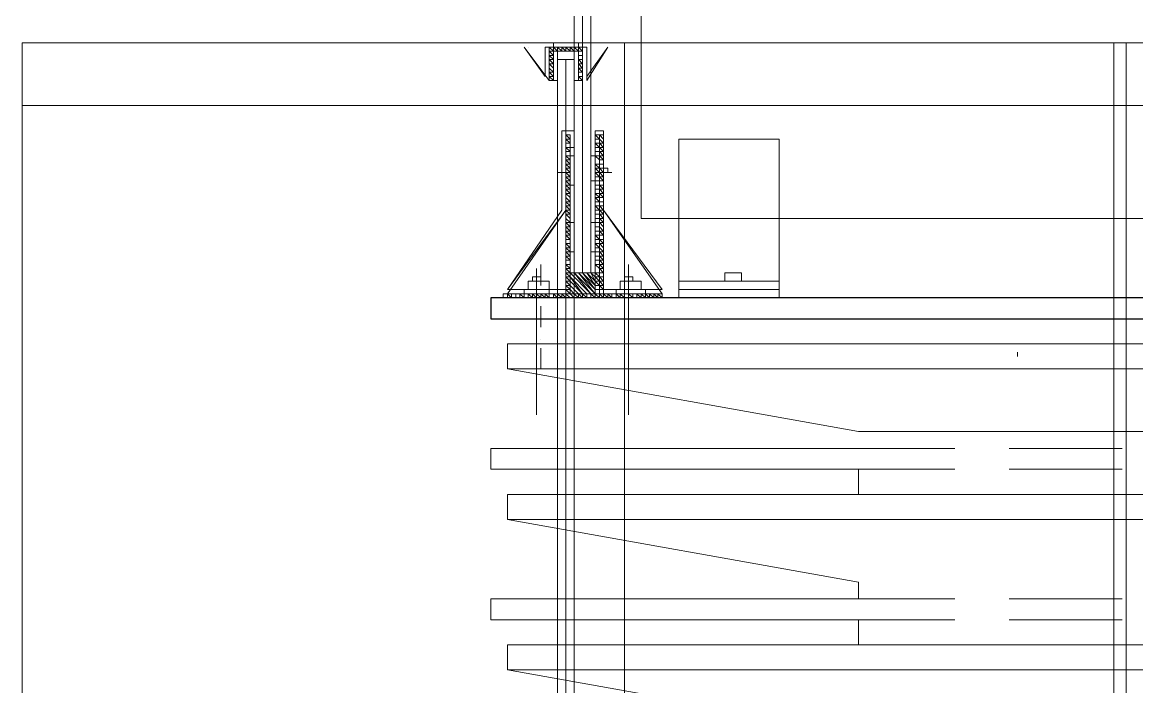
# Model space of a CAD drawing. Header units: millimetres. Extents: x 182 to 575, y -105 to 95.
# Drawn here: x 275.29 to 276.559, y 77.463 to 78.22 of the extents above; entities that cross this region are included whole.
import ezdxf

# ---------------------------------------------------------------- set-up
doc = ezdxf.new("R2010")
doc.units = ezdxf.units.MM
doc.header["$MEASUREMENT"] = 0
doc.layers.add('PDF_Geometry', color=7, linetype='Continuous')

msp = doc.modelspace()

# ---------------------------------------------------------------- linework, layer by layer
at = {"layer": 'PDF_Geometry', "lineweight": 13}
for points in [[(275.9183, 77.9348), (275.9278, 77.9348), (275.9278, 79.0301), (275.9183, 79.0301)], [(275.9183, 77.9348), (275.9278, 77.9348), (275.9278, 79.0301), (275.9183, 79.0301)], [(275.9373, 77.9348), (275.9278, 77.9348), (275.9278, 79.0301), (275.9373, 79.0301)], [(275.9373, 77.9348), (275.9278, 77.9348), (275.9278, 79.0301), (275.9373, 79.0301)], [(275.9945, 78.9777), (277.3421, 78.9777), (277.3421, 77.9967), (275.9945, 77.9967)], [(275.8612, 78.192), (275.8897, 78.1539), (275.8897, 78.192), (275.8897, 78.1539)], [(275.9088, 78.1967), (275.8659, 78.1967)], [(275.9231, 78.192), (275.9231, 78.1967), (275.8945, 78.1967), (275.8945, 78.192)], [(275.8945, 78.192), (275.8945, 78.1872), (275.8992, 78.1872)], [(275.9088, 78.1872), (275.9135, 78.1872), (275.9088, 78.192)], [(275.9564, 78.192), (275.9326, 78.1539), (275.9326, 78.192), (275.9326, 78.1539)], [(277.3231, 78.1967), (277.3231, 78.1253), (275.9754, 78.1253), (275.9754, 78.1967)], [(275.8992, 77.0777), (275.9088, 77.0777), (275.9088, 78.1777), (275.8992, 78.1777)], [(275.8992, 77.0777), (275.9088, 77.0777), (275.9088, 78.1777), (275.8992, 78.1777)], [(275.9183, 77.0777), (275.9088, 77.0777), (275.9088, 78.1777), (275.9183, 78.1777)], [(275.9183, 77.0777), (275.9088, 77.0777), (275.9088, 78.1777), (275.9183, 78.1777)], [(275.8897, 78.1681), (275.8945, 78.1634), (275.8897, 78.1634)], [(275.9231, 78.1681), (275.9278, 78.1634), (275.9278, 78.1681)], [(275.8897, 78.1539), (275.8945, 78.1539)], [(275.2897, 78.1253), (276.5326, 78.1253), (276.5326, 77.1396), (275.2897, 77.1396)], [(275.9754, 78.1253), (277.3231, 78.1253), (277.3231, 77.1396), (275.9754, 77.1396)], [(276.5469, 78.1253), (277.6802, 78.1253), (277.6802, 77.1396), (276.5469, 77.1396)], [(275.9135, 78.0967), (275.9088, 78.0967)], [(275.9088, 78.092), (275.9135, 78.092), (275.9135, 77.911), (275.9421, 77.911), (275.9421, 78.092), (275.9516, 78.092), (275.9516, 77.9062), (275.9088, 77.9062)], [(276.0183, 77.9158), (275.9516, 78.0062), (275.9516, 78.092), (275.9421, 78.092), (275.9421, 78.0777), (275.9421, 78.092), (275.9421, 78.0967), (275.9516, 78.0967), (275.9516, 78.092), (275.9516, 78.0062)], [(275.9421, 78.0967), (275.9516, 78.0967)], [(276.5469, 78.0396), (276.5469, 78.0301)], [(276.0897, 77.9348), (276.1088, 77.9348), (276.1088, 77.9253), (276.0897, 77.9253)], [(275.8897, 77.9253), (275.8897, 77.9158), (275.8659, 77.9158), (275.8659, 77.9253)], [(275.9945, 77.9253), (275.9945, 77.9158), (275.9707, 77.9158), (275.9707, 77.9253)], [(275.8897, 77.9158), (275.8897, 77.911), (275.8612, 77.911), (275.8612, 77.9158)], [(275.9993, 77.9158), (275.9993, 77.911), (275.9659, 77.911), (275.9659, 77.9158)]]:
    msp.add_lwpolyline(points, close=True, dxfattribs=at)
at = {"layer": 'PDF_Geometry', "lineweight": 20}
for points in [[(275.2897, 78.1967), (275.2897, 78.1253), (276.5326, 78.1253), (276.5326, 78.1967)], [(275.8897, 78.192), (275.8897, 78.1539), (275.8612, 78.192), (275.885, 78.1586), (275.885, 78.192)], [(275.9088, 78.1967), (275.8659, 78.1967)], [(275.8945, 78.1539), (275.8945, 78.1872), (275.9231, 78.1872), (275.9231, 78.1539), (275.9278, 78.1539), (275.9278, 78.192), (275.8897, 78.192), (275.8897, 78.1539)], [(275.8945, 78.1872), (275.8992, 78.1872), (275.8992, 78.1539), (275.8945, 78.1539)], [(275.9088, 78.1967), (275.9564, 78.1967)], [(275.9231, 78.1872), (275.9183, 78.1872), (275.9183, 78.1539), (275.9231, 78.1539)], [(275.8421, 77.9158), (275.9088, 78.0062), (275.9088, 78.092), (275.9135, 78.092), (275.9135, 78.0777), (275.9183, 78.0777), (275.9183, 78.092), (275.9183, 78.0967), (275.9135, 78.0967), (275.9088, 78.0967), (275.904, 78.0967), (275.904, 78.092), (275.904, 78.0062)], [(275.9183, 78.0681), (275.9135, 78.0681), (275.9135, 78.0348), (275.9183, 78.0348)], [(275.9421, 78.0681), (275.9373, 78.0681), (275.9373, 78.0396), (275.9421, 78.0396)], [(275.904, 78.0491), (275.904, 78.0539), (275.904, 78.0491), (275.904, 78.0539), (275.904, 78.0491), (275.904, 78.0443)], [(275.9564, 78.0491), (275.9564, 78.0539), (275.9516, 78.0539), (275.9516, 78.0491)], [(275.9183, 77.992), (275.9135, 77.992), (275.9135, 77.9586), (275.9183, 77.9586)], [(275.9421, 77.992), (275.9373, 77.992), (275.9373, 77.9586), (275.9421, 77.9586)], [(275.9421, 77.9348), (275.9135, 77.9348), (275.9135, 77.911), (275.9421, 77.911)], [(276.0183, 77.911), (276.0183, 77.9062), (275.8373, 77.9062), (275.8373, 77.911)], [(275.8421, 77.8539), (277.4659, 77.8539), (277.4659, 77.8253), (275.8421, 77.8253)], [(277.4659, 77.8253), (277.4659, 77.7539), (276.2421, 77.7539), (275.8421, 77.8253)]]:
    msp.add_lwpolyline(points, close=True, dxfattribs=at)
at = {"layer": 'PDF_Geometry', "lineweight": 13}
for points in [[(275.8897, 78.1872), (275.8945, 78.1824), (275.8897, 78.1872), (275.8945, 78.1872), (275.8897, 78.192), (275.8897, 78.1539), (275.8612, 78.192)], [(275.8659, 78.1967), (275.9088, 78.1967), (275.9564, 78.1967), (275.9088, 78.1967), (275.9564, 78.1967)], [(275.8659, 78.192), (275.8659, 78.192)], [(275.8659, 78.192), (275.8659, 78.192)], [(275.8659, 78.192), (275.8659, 78.192)], [(275.8897, 78.192), (275.8897, 78.192)], [(275.8945, 78.192), (275.8945, 78.192)], [(275.904, 78.1872), (275.8992, 78.1872), (275.8992, 78.192), (275.904, 78.1872), (275.904, 78.192)], [(275.8992, 78.192), (275.8992, 78.192)], [(275.8992, 78.192), (275.8992, 78.192)], [(275.9088, 78.192), (275.904, 78.192), (275.9088, 78.1872)], [(275.904, 78.192), (275.904, 78.192)], [(275.9088, 78.192), (275.9088, 78.192)], [(275.9088, 78.1872), (275.9088, 78.1872)], [(275.9088, 78.1872), (275.9088, 78.1872)], [(275.9088, 78.1872), (275.9088, 78.1872)], [(275.9183, 78.1872), (275.9135, 78.1872), (275.9135, 78.192), (275.9183, 78.1872), (275.9183, 78.192)], [(275.9135, 78.192), (275.9135, 78.192)], [(275.9135, 78.1872), (275.9135, 78.1872)], [(275.9278, 78.1872), (275.9278, 78.1824), (275.9278, 78.1872), (275.9231, 78.1872), (275.9231, 78.192), (275.9183, 78.192), (275.9231, 78.1872)], [(275.9183, 78.1872), (275.9183, 78.1872)], [(275.9278, 78.192), (275.9278, 78.1872), (275.9231, 78.192)], [(275.9231, 78.192), (275.9231, 78.192)], [(275.9231, 78.1872), (275.9231, 78.1872)], [(275.9326, 78.192), (275.9326, 78.1539), (275.9564, 78.192)], [(275.9754, 78.1967), (275.9754, 78.1253)], [(275.8897, 78.1824), (275.8897, 78.1824)], [(275.8945, 78.1824), (275.8897, 78.1824), (275.8945, 78.1777), (275.8897, 78.1777), (275.8897, 78.1824)], [(275.8897, 78.1777), (275.8945, 78.1729), (275.8945, 78.1777)], [(275.8945, 78.1824), (275.8945, 78.1824)], [(275.8945, 78.1777), (275.8945, 78.1777)], [(275.9278, 78.1777), (275.9231, 78.1777), (275.9278, 78.1777), (275.9278, 78.1824), (275.9231, 78.1824), (275.9278, 78.1824)], [(275.9231, 78.1824), (275.9231, 78.1824)], [(275.9231, 78.1777), (275.9231, 78.1777)], [(275.9278, 78.1729), (275.9231, 78.1729), (275.9278, 78.1681), (275.9278, 78.1729), (275.9231, 78.1777)], [(275.9278, 78.1824), (275.9278, 78.1824)], [(275.9278, 78.1777), (275.9278, 78.1777)], [(275.9278, 78.1777), (275.9278, 78.1777)], [(275.8945, 78.1729), (275.8897, 78.1729), (275.8945, 78.1681), (275.8945, 78.1634)], [(275.8897, 78.1681), (275.8897, 78.1729)], [(275.8945, 78.1586), (275.8897, 78.1634), (275.8897, 78.1586), (275.8945, 78.1586), (275.8945, 78.1539), (275.8897, 78.1586)], [(275.8945, 78.1681), (275.8945, 78.1681)], [(275.9231, 78.1681), (275.9231, 78.1681)], [(275.9278, 78.1634), (275.9278, 78.1586), (275.9278, 78.1634), (275.9231, 78.1634), (275.9231, 78.1586), (275.9278, 78.1539), (275.9231, 78.1539)], [(275.9231, 78.1634), (275.9231, 78.1634)], [(275.9278, 78.1729), (275.9278, 78.1729)], [(275.9278, 78.1729), (275.9278, 78.1729)], [(275.9278, 78.1681), (275.9278, 78.1681)], [(275.9278, 78.1681), (275.9278, 78.1681)], [(275.9278, 78.1634), (275.9278, 78.1634)], [(275.8897, 78.1586), (275.8897, 78.1586)], [(275.9231, 78.1586), (275.9278, 78.1586), (275.9278, 78.1539), (275.9278, 78.1586)], [(275.9231, 78.1539), (275.9231, 78.1539)], [(275.9231, 78.1539), (275.9231, 78.1539)], [(275.9278, 78.1539), (275.9278, 78.1539)], [(275.8421, 77.911), (275.9088, 77.911), (275.9088, 78.0062), (275.9088, 78.092), (275.9135, 78.092), (275.9135, 78.0777), (275.9183, 78.0777), (275.9183, 78.092), (275.9183, 78.0777), (275.9135, 78.0777), (275.9135, 78.092)], [(275.904, 78.092), (275.904, 78.0062), (275.8421, 77.9158), (275.9088, 78.0062), (275.9088, 78.092), (275.9088, 78.0062), (275.8421, 77.9158), (275.9088, 78.0062)], [(275.9135, 78.0967), (275.9088, 78.0967)], [(275.9088, 78.092), (275.9088, 78.092)], [(275.9135, 78.092), (275.9135, 78.092)], [(275.9421, 78.0967), (275.9516, 78.0967)], [(275.9516, 78.092), (275.9516, 78.0062), (276.0183, 77.9158), (275.9516, 78.0062), (275.9516, 78.092), (275.9516, 78.0062), (276.0183, 77.9158), (275.9516, 78.0062), (275.9516, 78.092), (275.9421, 78.092), (275.9421, 78.0777), (275.9421, 78.092)], [(275.9421, 78.092), (275.9421, 78.0777), (275.9421, 78.092)], [(276.1516, 77.9062), (276.1516, 78.0872), (276.0373, 78.0872), (276.0373, 77.9062)], [(275.8754, 77.7729), (275.8754, 77.9396)], [(275.8802, 77.9443), (275.8802, 77.9205)], [(275.9802, 77.9443), (275.9802, 77.9205)], [(275.9802, 77.7729), (275.9802, 77.9396)], [(275.8754, 77.9301), (275.8707, 77.9301), (275.8707, 77.9253)], [(275.8802, 77.9301), (275.8802, 77.9253), (275.8802, 77.9301), (275.8754, 77.9301), (275.8754, 77.9253)], [(275.9802, 77.9301), (275.9754, 77.9301), (275.9754, 77.9253)], [(275.985, 77.9301), (275.985, 77.9253), (275.985, 77.9301), (275.9802, 77.9301), (275.9802, 77.9253)], [(276.1516, 77.9253), (276.0373, 77.9253)], [(275.8802, 77.911), (275.8802, 77.911)], [(275.9802, 77.911), (275.9802, 77.911)], [(276.1516, 77.9158), (276.0373, 77.9158)], [(275.8802, 77.8967), (275.8802, 77.8729)], [(275.9802, 77.8967), (275.9802, 77.8729)], [(275.8802, 77.8586), (275.8802, 77.8586)], [(275.9802, 77.8586), (275.9802, 77.8586)], [(275.8802, 77.8491), (275.8802, 77.8253)], [(275.9802, 77.8491), (275.9802, 77.8253)], [(276.4231, 77.8443), (276.4231, 77.8396)], [(276.3516, 77.7348), (276.2421, 77.7348)], [(276.5421, 77.7348), (276.4135, 77.7348)], [(276.2421, 77.711), (276.3516, 77.711)], [(276.4135, 77.711), (276.5421, 77.711)], [(276.3516, 77.5634), (276.2421, 77.5634)], [(276.5421, 77.5634), (276.4135, 77.5634)], [(276.2421, 77.5396), (276.3516, 77.5396)], [(276.4135, 77.5396), (276.5421, 77.5396)]]:
    msp.add_lwpolyline(points, dxfattribs=at)
at = {"layer": 'PDF_Geometry', "lineweight": 20}
for points in [[(275.8659, 78.192), (275.8659, 78.192)], [(275.8659, 78.192), (275.8659, 78.192)], [(275.9326, 78.1539), (275.9564, 78.192), (275.9326, 78.1586), (275.9326, 78.192), (275.9278, 78.192), (275.9278, 78.1539)], [(276.5326, 78.1967), (276.5326, 78.1253)], [(277.6802, 78.1967), (276.5469, 78.1967), (276.5469, 78.1253), (277.6802, 78.1253)], [(275.904, 78.092), (275.904, 78.0062), (275.8421, 77.9158), (275.9088, 78.0062), (275.9088, 78.092), (275.9135, 78.092), (275.9135, 78.0777), (275.9183, 78.0777), (275.9183, 78.092)], [(275.9135, 78.0967), (275.9088, 78.0967)], [(275.9088, 78.092), (275.9088, 78.092)], [(275.9135, 78.092), (275.9135, 78.092)], [(275.9421, 78.0967), (275.9516, 78.0967)], [(276.0183, 77.9158), (275.9516, 77.9158), (275.9516, 78.0062), (275.9516, 78.092), (275.9421, 78.092), (275.9421, 78.0777), (275.9421, 78.092)], [(276.0183, 77.911), (275.9516, 78.0062), (276.0183, 77.9158), (275.9516, 78.0062), (275.9516, 78.092)], [(275.9135, 78.0491), (275.8992, 78.0491)], [(275.9421, 78.0491), (275.9612, 78.0491)], [(275.9516, 78.0491), (275.9516, 78.0539), (275.9516, 78.0491)], [(275.9516, 78.0491), (275.9516, 78.0443), (275.9516, 78.0491)], [(275.9564, 78.0491), (275.9516, 78.0491), (275.9564, 78.0491)], [(275.8421, 77.911), (275.9088, 78.0062), (275.9088, 77.9158), (275.8421, 77.9158)], [(275.9373, 77.911), (275.9135, 77.9348)], [(275.9421, 77.9158), (275.9231, 77.9348), (275.9421, 77.911), (275.9183, 77.9348), (275.9373, 77.911), (275.9183, 77.9348)], [(275.9421, 77.9205), (275.9278, 77.9348), (275.9421, 77.9158), (275.9278, 77.9348)], [(275.9421, 77.9301), (275.9373, 77.9348), (275.9421, 77.9253), (275.9326, 77.9348), (275.9421, 77.9205), (275.9326, 77.9348)], [(275.9421, 77.9348), (275.9421, 77.9301), (275.9421, 77.9348)], [(275.9326, 77.911), (275.9135, 77.9301), (275.9326, 77.911)], [(275.9135, 77.9301), (275.9278, 77.911), (275.9135, 77.9253), (275.9278, 77.911)], [(275.9231, 77.911), (275.9135, 77.9205), (275.9231, 77.911), (275.9135, 77.9205)], [(275.9183, 77.911), (275.9135, 77.9158), (275.9183, 77.911)], [(275.9135, 77.911), (275.9135, 77.9158)], [(276.2421, 77.7348), (275.8231, 77.7348), (275.8231, 77.711), (276.2421, 77.711)], [(276.2421, 77.5634), (275.8231, 77.5634), (275.8231, 77.5396), (276.2421, 77.5396)]]:
    msp.add_lwpolyline(points, dxfattribs=at)
at = {"layer": 'PDF_Geometry', "lineweight": 0}
for points in [[(275.9231, 78.1967), (275.9088, 78.1967), (275.8945, 78.1967), (275.9088, 78.1967)], [(275.9231, 78.192), (275.9088, 78.192), (275.8945, 78.192), (275.9088, 78.192)], [(275.9135, 78.0681), (275.9135, 78.0348)], [(275.9183, 78.0681), (275.9183, 78.0348)], [(275.9421, 78.0681), (275.9421, 78.0396)], [(275.9135, 77.992), (275.9135, 77.9586)], [(275.9183, 77.992), (275.9183, 77.9586)], [(275.9421, 77.992), (275.9421, 77.9586)], [(275.8421, 77.6824), (277.3231, 77.6824), (277.3231, 77.6539), (275.8421, 77.6539)], [(275.8421, 77.511), (277.3231, 77.511), (277.3231, 77.4824), (275.8421, 77.4824)]]:
    msp.add_lwpolyline(points, close=True, dxfattribs=at)
for points in [[(275.8945, 78.1539), (275.8945, 78.1872), (275.8945, 78.1539)], [(275.8992, 78.1539), (275.8992, 78.1872), (275.8992, 78.1539)], [(275.9183, 78.1539), (275.9183, 78.1872)], [(275.9231, 78.1539), (275.9231, 78.1872), (275.9231, 78.1539), (275.9231, 78.1872)], [(275.9373, 78.0396), (275.9373, 78.0681)], [(275.9421, 78.0396), (275.9421, 78.0681)], [(275.9373, 77.9586), (275.9373, 77.992)], [(275.9421, 77.9586), (275.9421, 77.992)], [(276.0183, 77.9062), (275.8373, 77.9062)], [(276.2421, 77.7539), (275.8421, 77.8253), (275.8421, 77.8539), (277.2231, 77.8539)], [(276.2421, 77.711), (276.2421, 77.6824)], [(276.2421, 77.5634), (276.2421, 77.5824), (275.8421, 77.6539), (275.8421, 77.6824), (277.2231, 77.6824)], [(276.2421, 77.5396), (276.2421, 77.511)], [(276.2421, 77.392), (276.2421, 77.411), (275.8421, 77.4824), (275.8421, 77.511), (277.2231, 77.511)]]:
    msp.add_lwpolyline(points, dxfattribs=at)
at = {"layer": 'PDF_Geometry', "color": 8, "lineweight": 13, "true_color": 0x808080}
for points in [[(275.9088, 78.092), (275.9135, 78.0872), (275.9135, 78.092)], [(275.9088, 78.0872), (275.9135, 78.0824), (275.9135, 78.0872)], [(275.9421, 78.092), (275.9469, 78.0872), (275.9516, 78.0824), (275.9469, 78.0824), (275.9469, 78.0872), (275.9469, 78.092)], [(275.9088, 78.0491), (275.9135, 78.0443), (275.9135, 78.0491)], [(275.9421, 78.0253), (275.9469, 78.0253), (275.9516, 78.0253), (275.9469, 78.0301), (275.9421, 78.0301), (275.9469, 78.0301), (275.9469, 78.0253), (275.9516, 78.0205), (275.9469, 78.0205), (275.9469, 78.0253)], [(275.9421, 78.0205), (275.9469, 78.0205), (275.9469, 78.0158), (275.9516, 78.0158), (275.9469, 78.0158)], [(275.9421, 78.0015), (275.9469, 78.0015), (275.9469, 77.9967), (275.9516, 77.9967), (275.9469, 78.0015)], [(275.9088, 77.9634), (275.9135, 77.9586), (275.9135, 77.9634)], [(275.9421, 77.9586), (275.9469, 77.9586), (275.9469, 77.9539), (275.9516, 77.9539), (275.9469, 77.9586)], [(275.9088, 77.9539), (275.9088, 77.9491), (275.9135, 77.9491)], [(275.9421, 77.9539), (275.9469, 77.9539), (275.9469, 77.9491), (275.9516, 77.9491), (275.9469, 77.9539)], [(275.9421, 77.9491), (275.9469, 77.9491), (275.9469, 77.9443), (275.9516, 77.9443), (275.9469, 77.9491)], [(275.9088, 77.9348), (275.9135, 77.9301), (275.9135, 77.9348)], [(275.9088, 77.9253), (275.9135, 77.9205), (275.9135, 77.9253)], [(275.8469, 77.911), (275.8469, 77.9062), (275.8469, 77.911), (275.8421, 77.911)], [(275.8564, 77.911), (275.8564, 77.9062), (275.8564, 77.911), (275.8516, 77.911)], [(275.8707, 77.9062), (275.8707, 77.911), (275.8659, 77.911)], [(275.8707, 77.911), (275.8754, 77.911), (275.8754, 77.9062)], [(275.8802, 77.9062), (275.8802, 77.911), (275.8754, 77.911)], [(275.8945, 77.911), (275.8897, 77.911), (275.8945, 77.911), (275.8945, 77.9062)], [(275.8945, 77.911), (275.8992, 77.9062), (275.8992, 77.911)], [(275.904, 77.9062), (275.904, 77.911), (275.8992, 77.911)], [(275.904, 77.911), (275.9088, 77.911), (275.9088, 77.9062)], [(275.9135, 77.911), (275.9183, 77.911), (275.9183, 77.9062)], [(275.9231, 77.911), (275.9278, 77.911), (275.9278, 77.9062), (275.9231, 77.911), (275.9183, 77.911), (275.9231, 77.9062), (275.9231, 77.911), (275.9183, 77.911), (275.9231, 77.9062), (275.9231, 77.911), (275.9278, 77.911), (275.9278, 77.9062), (275.9278, 77.911), (275.9326, 77.911), (275.9326, 77.9062), (275.9278, 77.911), (275.9278, 77.9062), (275.9231, 77.911), (275.9183, 77.911)], [(275.9278, 77.911), (275.9326, 77.9062), (275.9326, 77.911)], [(275.9373, 77.911), (275.9326, 77.911), (275.9373, 77.911), (275.9421, 77.9062), (275.9421, 77.911), (275.9373, 77.911), (275.9326, 77.911), (275.9373, 77.911), (275.9373, 77.9062)], [(275.9373, 77.911), (275.9421, 77.911), (275.9421, 77.9062)], [(275.9469, 77.911), (275.9516, 77.911), (275.9516, 77.9062)], [(275.9707, 77.911), (275.9707, 77.9062), (275.9707, 77.911), (275.9659, 77.911)], [(275.9707, 77.911), (275.9754, 77.911), (275.9754, 77.9062)], [(275.9802, 77.911), (275.9802, 77.9062), (275.9802, 77.911), (275.9754, 77.911)], [(275.9945, 77.9062), (275.9945, 77.911), (275.9897, 77.911)], [(275.9945, 77.911), (275.9993, 77.911), (275.9993, 77.9062)], [(276.004, 77.9062), (276.004, 77.911), (275.9993, 77.911)], [(276.0183, 77.9062), (276.0183, 77.911), (276.0135, 77.911)]]:
    msp.add_lwpolyline(points, close=True, dxfattribs=at)
for points in [[(275.9088, 78.092), (275.9088, 78.092)], [(275.9135, 78.0872), (275.9088, 78.0872), (275.9088, 78.092)], [(275.9135, 78.092), (275.9135, 78.092)], [(275.9135, 78.092), (275.9135, 78.092)], [(275.9469, 78.0872), (275.9421, 78.0872)], [(275.9516, 78.092), (275.9469, 78.092), (275.9516, 78.092)], [(275.9469, 78.092), (275.9516, 78.0872), (275.9516, 78.0824)], [(275.9135, 78.0824), (275.9088, 78.0824), (275.9088, 78.0777), (275.9135, 78.0777), (275.9088, 78.0777), (275.9135, 78.0729), (275.9088, 78.0729), (275.9088, 78.0777)], [(275.9088, 78.0824), (275.9088, 78.0824)], [(275.9088, 78.0729), (275.9088, 78.0729)], [(275.9135, 78.0634), (275.9135, 78.0586), (275.9135, 78.0634), (275.9088, 78.0634), (275.9088, 78.0681), (275.9135, 78.0634), (275.9135, 78.0681), (275.9088, 78.0681), (275.9088, 78.0729)], [(275.9135, 78.0824), (275.9135, 78.0824)], [(275.9135, 78.0777), (275.9135, 78.0777)], [(275.9135, 78.0777), (275.9135, 78.0777)], [(275.9135, 78.0729), (275.9135, 78.0729)], [(275.9135, 78.0729), (275.9135, 78.0729)], [(275.9135, 78.0681), (275.9135, 78.0729)], [(275.9469, 78.0777), (275.9421, 78.0777), (275.9469, 78.0777), (275.9469, 78.0729), (275.9516, 78.0729), (275.9469, 78.0777), (275.9469, 78.0824), (275.9421, 78.0824), (275.9469, 78.0777), (275.9516, 78.0777), (275.9469, 78.0824)], [(275.9421, 78.0681), (275.9469, 78.0634), (275.9516, 78.0634), (275.9469, 78.0681), (275.9469, 78.0729), (275.9421, 78.0729), (275.9469, 78.0729), (275.9469, 78.0681), (275.9516, 78.0681), (275.9469, 78.0729)], [(275.9516, 78.0777), (275.9516, 78.0777)], [(275.9088, 78.0634), (275.9088, 78.0634)], [(275.9135, 78.0586), (275.9088, 78.0634), (275.9088, 78.0586), (275.9135, 78.0586), (275.9135, 78.0539), (275.9088, 78.0586), (275.9088, 78.0539), (275.9135, 78.0539), (275.9135, 78.0491), (275.9088, 78.0539)], [(275.9135, 78.0681), (275.9135, 78.0681)], [(275.9135, 78.0681), (275.9135, 78.0681)], [(275.9421, 78.0586), (275.9469, 78.0539), (275.9516, 78.0539), (275.9469, 78.0539), (275.9469, 78.0586), (275.9421, 78.0586), (275.9469, 78.0586), (275.9516, 78.0586), (275.9469, 78.0586), (275.9469, 78.0634), (275.9469, 78.0681), (275.9421, 78.0681), (275.9469, 78.0681)], [(275.9516, 78.0634), (275.9516, 78.0634)], [(275.9088, 78.0539), (275.9088, 78.0539)], [(275.9088, 78.0539), (275.9088, 78.0539)], [(275.9088, 78.0491), (275.9088, 78.0491)], [(275.9135, 78.0396), (275.9088, 78.0396), (275.9088, 78.0443), (275.9135, 78.0396), (275.9135, 78.0443), (275.9088, 78.0443), (275.9088, 78.0491)], [(275.9469, 78.0443), (275.9421, 78.0443), (275.9469, 78.0443), (275.9469, 78.0396), (275.9516, 78.0396), (275.9469, 78.0443), (275.9469, 78.0491), (275.9421, 78.0491), (275.9469, 78.0443), (275.9516, 78.0443), (275.9469, 78.0491), (275.9421, 78.0539), (275.9469, 78.0539), (275.9469, 78.0491), (275.9516, 78.0491), (275.9469, 78.0539)], [(275.9516, 78.0586), (275.9516, 78.0586)], [(275.9516, 78.0539), (275.9516, 78.0539)], [(275.9516, 78.0491), (275.9516, 78.0491)], [(275.9088, 78.0443), (275.9088, 78.0443)], [(275.9088, 78.0396), (275.9088, 78.0396)], [(275.9088, 78.0348), (275.9088, 78.0301), (275.9135, 78.0301), (275.9088, 78.0348), (275.9135, 78.0348), (275.9088, 78.0396)], [(275.9135, 78.0443), (275.9135, 78.0443)], [(275.9135, 78.0396), (275.9135, 78.0396)], [(275.9135, 78.0348), (275.9135, 78.0348)], [(275.9135, 78.0348), (275.9135, 78.0348)], [(275.9469, 78.0348), (275.9421, 78.0348), (275.9469, 78.0348), (275.9469, 78.0301), (275.9516, 78.0301), (275.9469, 78.0348), (275.9469, 78.0396), (275.9421, 78.0396)], [(275.9469, 78.0396), (275.9469, 78.0348), (275.9516, 78.0348), (275.9516, 78.0396)], [(275.9469, 78.0396), (275.9469, 78.0396)], [(275.9469, 78.0396), (275.9469, 78.0396)], [(275.9516, 78.0443), (275.9516, 78.0443)], [(275.9516, 78.0348), (275.9516, 78.0348)], [(275.9088, 78.011), (275.9135, 78.0062), (275.9135, 78.011), (275.9088, 78.011), (275.9088, 78.0158), (275.9135, 78.011), (275.9135, 78.0158), (275.9088, 78.0158), (275.9088, 78.0205), (275.9088, 78.0253), (275.9135, 78.0205), (275.9135, 78.0253), (275.9088, 78.0253), (275.9088, 78.0301), (275.9135, 78.0253), (275.9135, 78.0301)], [(275.9088, 78.0301), (275.9088, 78.0301)], [(275.9135, 78.0301), (275.9135, 78.0301)], [(275.9135, 78.0253), (275.9135, 78.0253)], [(275.9516, 78.0205), (275.9469, 78.0205), (275.9421, 78.0253)], [(275.9469, 78.0301), (275.9469, 78.0301)], [(275.9469, 78.0301), (275.9469, 78.0301)], [(275.9516, 78.0301), (275.9516, 78.0301)], [(275.9088, 78.0205), (275.9135, 78.0158), (275.9135, 78.0205)], [(275.9088, 78.0205), (275.9088, 78.0205)], [(275.9088, 78.0158), (275.9088, 78.0158)], [(275.9088, 78.011), (275.9088, 78.011)], [(275.9135, 78.0205), (275.9135, 78.0205)], [(275.9135, 78.011), (275.9135, 78.011)], [(275.9516, 78.0015), (275.9469, 78.0015), (275.9469, 78.0062), (275.9421, 78.011), (275.9469, 78.011), (275.9469, 78.0062), (275.9516, 78.0062), (275.9469, 78.011), (275.9469, 78.0158), (275.9421, 78.0158)], [(275.9469, 78.0205), (275.9469, 78.0205)], [(275.9516, 78.011), (275.9469, 78.011), (275.9469, 78.0158)], [(275.9516, 78.0205), (275.9516, 78.0205)], [(275.9516, 78.0158), (275.9516, 78.0158)], [(275.9516, 78.011), (275.9516, 78.011)], [(275.9516, 78.011), (275.9516, 78.011)], [(275.9135, 78.0062), (275.9088, 78.0062), (275.9135, 78.0015), (275.9088, 78.0015), (275.9088, 77.9967), (275.9135, 77.992), (275.9088, 77.992), (275.9088, 77.9967)], [(275.9088, 78.0062), (275.9088, 78.0062)], [(275.9088, 78.0015), (275.9135, 77.9967), (275.9135, 78.0015), (275.9088, 78.0062)], [(275.9088, 77.9967), (275.9088, 77.9967)], [(275.9135, 78.0015), (275.9135, 78.0015)], [(275.9135, 77.9967), (275.9135, 77.9967)], [(275.9135, 77.9967), (275.9135, 77.9967)], [(275.9135, 77.9967), (275.9135, 77.9967)], [(275.9469, 78.0062), (275.9421, 78.0062), (275.9469, 78.0062), (275.9516, 78.0015), (275.9516, 78.0062)], [(275.9516, 77.992), (275.9469, 77.992), (275.9469, 77.9967), (275.9421, 77.9967), (275.9469, 77.9967), (275.9516, 77.992), (275.9516, 77.9967)], [(275.9469, 77.9967), (275.9469, 77.9967)], [(275.9135, 77.9872), (275.9088, 77.992), (275.9088, 77.9872), (275.9135, 77.9872), (275.9135, 77.9824), (275.9088, 77.9872), (275.9088, 77.9824), (275.9135, 77.9824), (275.9135, 77.9777), (275.9088, 77.9824), (275.9088, 77.9777), (275.9135, 77.9777), (275.9135, 77.9729), (275.9088, 77.9777), (275.9088, 77.9729), (275.9135, 77.9729), (275.9135, 77.9681), (275.9135, 77.9729)], [(275.9135, 77.992), (275.9135, 77.992)], [(275.9135, 77.992), (275.9135, 77.992)], [(275.9135, 77.9872), (275.9135, 77.9872)], [(275.9135, 77.9872), (275.9135, 77.9872)], [(275.9516, 77.9872), (275.9469, 77.992), (275.9421, 77.992), (275.9469, 77.992), (275.9469, 77.9872)], [(275.9469, 77.9824), (275.9469, 77.9777), (275.9516, 77.9777), (275.9469, 77.9824), (275.9421, 77.9824), (275.9469, 77.9824), (275.9516, 77.9824), (275.9469, 77.9872), (275.9469, 77.992)], [(275.9516, 77.9824), (275.9469, 77.9824), (275.9469, 77.9872), (275.9421, 77.9872)], [(275.9469, 77.9872), (275.9469, 77.9872)], [(275.9469, 77.9872), (275.9469, 77.9872)], [(275.9516, 77.9872), (275.9516, 77.9872)], [(275.9516, 77.9872), (275.9516, 77.9872)], [(275.9088, 77.9824), (275.9088, 77.9824)], [(275.9088, 77.9729), (275.9088, 77.9729)], [(275.9135, 77.9634), (275.9088, 77.9634), (275.9088, 77.9681), (275.9135, 77.9634), (275.9135, 77.9681), (275.9088, 77.9681), (275.9088, 77.9729)], [(275.9088, 77.9729), (275.9088, 77.9729)], [(275.9135, 77.9777), (275.9135, 77.9777)], [(275.9469, 77.9777), (275.9421, 77.9777), (275.9469, 77.9777), (275.9469, 77.9729), (275.9516, 77.9729), (275.9469, 77.9729), (275.9421, 77.9777)], [(275.9469, 77.9729), (275.9469, 77.9681), (275.9516, 77.9681), (275.9469, 77.9729), (275.9421, 77.9729)], [(275.9469, 77.9777), (275.9469, 77.9777)], [(275.9516, 77.9777), (275.9516, 77.9777)], [(275.9516, 77.9729), (275.9516, 77.9729)], [(275.9516, 77.9729), (275.9516, 77.9729)], [(275.9088, 77.9681), (275.9088, 77.9681)], [(275.9135, 77.9586), (275.9088, 77.9586), (275.9135, 77.9539), (275.9088, 77.9539), (275.9088, 77.9586)], [(275.9135, 77.9681), (275.9135, 77.9681)], [(275.9135, 77.9586), (275.9135, 77.9586)], [(275.9516, 77.9586), (275.9469, 77.9586), (275.9469, 77.9634), (275.9516, 77.9586), (275.9516, 77.9634), (275.9469, 77.9681), (275.9421, 77.9681), (275.9469, 77.9681), (275.9469, 77.9634), (275.9421, 77.9681)], [(275.9469, 77.9634), (275.9421, 77.9634)], [(275.9516, 77.9681), (275.9516, 77.9681)], [(275.9516, 77.9634), (275.9516, 77.9634)], [(275.9088, 77.9491), (275.9088, 77.9491)], [(275.9135, 77.9396), (275.9135, 77.9348), (275.9135, 77.9396), (275.9088, 77.9396), (275.9088, 77.9443), (275.9135, 77.9396), (275.9135, 77.9443), (275.9088, 77.9443), (275.9088, 77.9491)], [(275.9135, 77.9539), (275.9135, 77.9539)], [(275.9135, 77.9539), (275.9135, 77.9539)], [(275.9135, 77.9491), (275.9135, 77.9491)], [(275.9135, 77.9491), (275.9135, 77.9491)], [(275.9135, 77.9443), (275.9135, 77.9491)], [(275.9421, 77.9443), (275.9469, 77.9396), (275.9516, 77.9396), (275.9469, 77.9443), (275.9469, 77.9491)], [(275.9516, 77.9539), (275.9516, 77.9539)], [(275.9088, 77.9396), (275.9088, 77.9396)], [(275.9135, 77.9348), (275.9088, 77.9396)], [(275.9088, 77.9396), (275.9088, 77.9396)], [(275.9088, 77.9301), (275.9135, 77.9253), (275.9135, 77.9301), (275.9088, 77.9301), (275.9088, 77.9348)], [(275.9135, 77.9443), (275.9135, 77.9443)], [(275.9135, 77.9443), (275.9135, 77.9443)], [(275.9469, 77.9443), (275.9421, 77.9443), (275.9469, 77.9443), (275.9469, 77.9396), (275.9516, 77.9348), (275.9469, 77.9348), (275.9469, 77.9396)], [(275.9421, 77.9348), (275.9469, 77.9301), (275.9516, 77.9301), (275.9469, 77.9301), (275.9469, 77.9348), (275.9421, 77.9348), (275.9469, 77.9348)], [(275.9516, 77.9443), (275.9516, 77.9443)], [(275.9516, 77.9396), (275.9516, 77.9396)], [(275.9516, 77.9348), (275.9516, 77.9348)], [(275.9088, 77.9301), (275.9088, 77.9301)], [(275.9088, 77.9301), (275.9088, 77.9301)], [(275.9088, 77.9253), (275.9088, 77.9253)], [(275.9135, 77.9158), (275.9088, 77.9158), (275.9088, 77.9205), (275.9135, 77.9158), (275.9135, 77.9205), (275.9088, 77.9205), (275.9088, 77.9253)], [(275.9088, 77.9205), (275.9088, 77.9205)], [(275.9135, 77.9205), (275.9135, 77.9205)], [(275.9564, 77.911), (275.9612, 77.911), (275.9612, 77.9062), (275.9564, 77.911), (275.9516, 77.911), (275.9564, 77.9062), (275.9564, 77.911), (275.9516, 77.911), (275.9516, 77.9158), (275.9469, 77.9205), (275.9469, 77.9253), (275.9421, 77.9253), (275.9469, 77.9205), (275.9516, 77.9205), (275.9469, 77.9253), (275.9421, 77.9301), (275.9469, 77.9301), (275.9469, 77.9253), (275.9516, 77.9253), (275.9469, 77.9301)], [(275.9516, 77.9158), (275.9469, 77.9158), (275.9469, 77.9205), (275.9421, 77.9205), (275.9469, 77.9205)], [(275.9516, 77.9301), (275.9516, 77.9301)], [(275.9516, 77.9253), (275.9516, 77.9253)], [(275.9516, 77.9205), (275.9516, 77.9205)], [(275.8373, 77.9062), (275.8421, 77.9062), (275.8421, 77.911), (275.8373, 77.911), (275.8421, 77.911), (275.8469, 77.9062)], [(275.8469, 77.911), (275.8516, 77.911), (275.8516, 77.9062), (275.8516, 77.911)], [(275.8754, 77.9062), (275.8707, 77.9062), (275.8659, 77.9062), (275.8659, 77.911), (275.8612, 77.911), (275.8564, 77.911), (275.8612, 77.911), (275.8612, 77.9062), (275.8564, 77.911)], [(275.8707, 77.911), (275.8659, 77.911), (275.8612, 77.911)], [(275.8659, 77.911), (275.8659, 77.911)], [(275.8754, 77.911), (275.8754, 77.911)], [(275.8754, 77.911), (275.8754, 77.911)], [(275.885, 77.911), (275.885, 77.9062), (275.8802, 77.911), (275.885, 77.911), (275.8897, 77.9062), (275.8897, 77.911), (275.885, 77.911), (275.8897, 77.911)], [(275.8802, 77.911), (275.8802, 77.911)], [(275.8897, 77.911), (275.8897, 77.911)], [(275.904, 77.911), (275.8992, 77.911)], [(275.8992, 77.911), (275.8992, 77.911)], [(275.904, 77.9062), (275.9088, 77.9062), (275.9088, 77.911), (275.9135, 77.911), (275.9088, 77.911), (275.9135, 77.9062), (275.9183, 77.9062), (275.9135, 77.911), (275.9183, 77.911), (275.9183, 77.9062), (275.9135, 77.9062), (275.9088, 77.911), (275.9135, 77.911), (275.9088, 77.9158)], [(275.9088, 77.9158), (275.9088, 77.9158)], [(275.9088, 77.911), (275.9088, 77.911)], [(275.9135, 77.9158), (275.9135, 77.9158)], [(275.9135, 77.911), (275.9135, 77.911)], [(275.9183, 77.911), (275.9183, 77.911)], [(275.9183, 77.911), (275.9183, 77.911)], [(275.9183, 77.911), (275.9183, 77.911)], [(275.9231, 77.911), (275.9231, 77.911)], [(275.9278, 77.911), (275.9278, 77.911)], [(275.9326, 77.911), (275.9326, 77.911)], [(275.9421, 77.9158), (275.9469, 77.9158), (275.9469, 77.911), (275.9421, 77.911), (275.9469, 77.9062), (275.9421, 77.911), (275.9469, 77.911), (275.9516, 77.9062), (275.9469, 77.9062), (275.9469, 77.911), (275.9421, 77.911), (275.9469, 77.911), (275.9469, 77.9062), (275.9516, 77.9062)], [(275.9469, 77.9158), (275.9469, 77.9158)], [(275.9516, 77.911), (275.9469, 77.911), (275.9469, 77.9158)], [(275.9469, 77.9158), (275.9469, 77.9158)], [(275.9516, 77.911), (275.9516, 77.911)], [(275.9612, 77.9062), (275.9659, 77.9062), (275.9659, 77.911), (275.9612, 77.911), (275.9659, 77.911), (275.9707, 77.9062)], [(275.9612, 77.911), (275.9612, 77.911)], [(275.9612, 77.911), (275.9612, 77.911)], [(275.985, 77.911), (275.9802, 77.911), (275.985, 77.911), (275.985, 77.9062), (275.9802, 77.911)], [(275.985, 77.9062), (275.9897, 77.9062), (275.9897, 77.911), (275.985, 77.911), (275.9897, 77.911)], [(275.9897, 77.911), (275.9897, 77.911)], [(275.9897, 77.911), (275.9897, 77.911)], [(275.9945, 77.911), (275.9945, 77.911)], [(275.9993, 77.911), (275.9993, 77.911)], [(275.9993, 77.911), (275.9993, 77.911)], [(276.0183, 77.911), (276.0135, 77.911), (276.0088, 77.911), (276.0135, 77.911), (276.0135, 77.9062), (276.0088, 77.911), (276.004, 77.911), (276.0088, 77.9062), (276.0088, 77.911)], [(276.004, 77.911), (276.004, 77.911)], [(276.0135, 77.911), (276.0135, 77.911)], [(275.8516, 77.9062), (275.8516, 77.9062)], [(275.8659, 77.9062), (275.8612, 77.9062)], [(275.8612, 77.9062), (275.8612, 77.9062)], [(275.8659, 77.9062), (275.8659, 77.9062)], [(275.8802, 77.9062), (275.8802, 77.9062)], [(275.8945, 77.9062), (275.8945, 77.9062)], [(275.8992, 77.9062), (275.8992, 77.9062)], [(275.9231, 77.9062), (275.9231, 77.9062)], [(275.9326, 77.9062), (275.9326, 77.9062)], [(275.9326, 77.9062), (275.9326, 77.9062)], [(275.9373, 77.9062), (275.9373, 77.9062)], [(275.9373, 77.9062), (275.9373, 77.9062)], [(275.9373, 77.9062), (275.9373, 77.9062)], [(275.9373, 77.9062), (275.9373, 77.9062)], [(275.9421, 77.9062), (275.9421, 77.9062)], [(275.9421, 77.9062), (275.9421, 77.9062)], [(275.9469, 77.9062), (275.9469, 77.9062)], [(275.9659, 77.9062), (275.9659, 77.9062)], [(275.9754, 77.9062), (275.9754, 77.9062)], [(275.985, 77.9062), (275.985, 77.9062)], [(275.9993, 77.9062), (275.9945, 77.9062)], [(276.004, 77.9062), (276.004, 77.9062)], [(276.0183, 77.9062), (276.0183, 77.9062)]]:
    msp.add_lwpolyline(points, dxfattribs=at)
at = {"layer": 'PDF_Geometry', "lineweight": 40}
msp.add_lwpolyline([(275.8421, 77.9158), (275.8421, 77.9158)], dxfattribs=at)
at = {"layer": 'PDF_Geometry', "lineweight": 25}
msp.add_lwpolyline([(277.2135, 77.9062), (277.3421, 77.9062), (277.3421, 77.8824), (277.3421, 77.9062), (275.8231, 77.9062), (275.8231, 77.8824), (277.3421, 77.8824)], dxfattribs=at)

doc.saveas('drawing.dxf')
